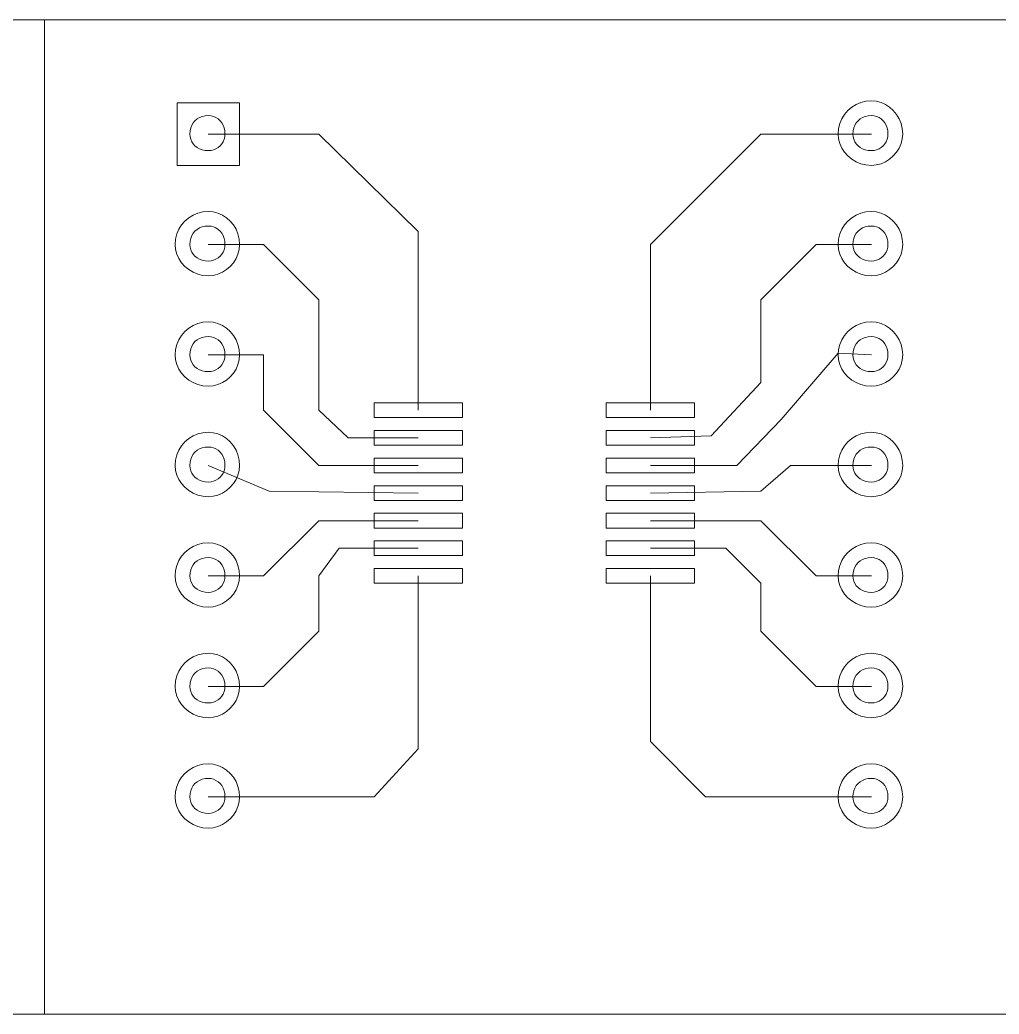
# Model space of a CAD drawing. Header units: inches. Extents: x 0.31 to 3.92, y 0.28 to 1.28.
# Drawn here: x 1.197 to 2.083, y 0.381 to 1.281 of the extents above; entities that cross this region are included whole.
import ezdxf

# ---------------------------------------------------------------- set-up
doc = ezdxf.new("R2010")
doc.units = ezdxf.units.IN
doc.header["$MEASUREMENT"] = 0
doc.layers.get('0').update_dxf_attribs({"lineweight": 0})

msp = doc.modelspace()

# ---------------------------------------------------------------- linework, layer by layer
at = {"color": 0}
for points in [[(0.31045, 1.28125), (3.82496, 1.28125)], [(0.31874, 1.28125), (1.21874, 1.28125)], [(1.21874, 1.28125), (2.11875, 1.28125)], [(1.21874, 1.28125), (1.21874, 0.38125)], [(1.21874, 0.38125), (1.21874, 1.28125)], [(1.33874, 1.14958), (1.3954, 1.14958), (1.3954, 1.20624), (1.33874, 1.20624), (1.33874, 1.14958), (1.33874, 1.14958), (1.33874, 1.14958)], [(1.99542, 1.17792), (1.99542, 1.17792), (1.99503, 1.18281), (1.99391, 1.18744), (1.99213, 1.19175), (1.98976, 1.19568), (1.98687, 1.19917), (1.98354, 1.20216), (1.97982, 1.20459), (1.97579, 1.2064), (1.97152, 1.20753), (1.96708, 1.20792), (1.96708, 1.20792), (1.96708, 1.20792), (1.96219, 1.20753), (1.95756, 1.2064), (1.95325, 1.20459), (1.94932, 1.20216), (1.94583, 1.19917), (1.94284, 1.19568), (1.94041, 1.19175), (1.9386, 1.18744), (1.93747, 1.18281), (1.93708, 1.17792), (1.93708, 1.17792), (1.93708, 1.17792), (1.93747, 1.17348), (1.9386, 1.16921), (1.94041, 1.16518), (1.94284, 1.16146), (1.94583, 1.15812), (1.94932, 1.15524), (1.95325, 1.15287), (1.95756, 1.15109), (1.96219, 1.14997), (1.96708, 1.14958), (1.96708, 1.14958), (1.96708, 1.14958), (1.97152, 1.14997), (1.97579, 1.15109), (1.97982, 1.15287), (1.98354, 1.15524), (1.98687, 1.15812), (1.98976, 1.16146), (1.99213, 1.16518), (1.99391, 1.16921), (1.99503, 1.17348), (1.99542, 1.17792), (1.99542, 1.17792), (1.99542, 1.17792), (1.99542, 1.17792)], [(1.38208, 1.17792), (1.38208, 1.17792), (1.38188, 1.18081), (1.38132, 1.18349), (1.38041, 1.18593), (1.3792, 1.1881), (1.3777, 1.19), (1.37596, 1.1916), (1.37399, 1.19287), (1.37184, 1.19381), (1.36952, 1.19439), (1.36708, 1.19458), (1.36708, 1.19458), (1.36708, 1.19458), (1.36418, 1.19439), (1.3615, 1.19381), (1.35907, 1.19287), (1.35689, 1.1916), (1.35499, 1.19), (1.3534, 1.1881), (1.35212, 1.18593), (1.35118, 1.18349), (1.35061, 1.18081), (1.35041, 1.17792), (1.35041, 1.17792), (1.35041, 1.17792), (1.35061, 1.17547), (1.35118, 1.17316), (1.35212, 1.171), (1.3534, 1.16904), (1.35499, 1.16729), (1.35689, 1.1658), (1.35907, 1.16458), (1.3615, 1.16368), (1.36418, 1.16311), (1.36708, 1.16292), (1.36708, 1.16292), (1.36708, 1.16292), (1.36952, 1.16311), (1.37184, 1.16368), (1.37399, 1.16458), (1.37596, 1.1658), (1.3777, 1.16729), (1.3792, 1.16904), (1.38041, 1.171), (1.38132, 1.17316), (1.38188, 1.17547), (1.38208, 1.17792), (1.38208, 1.17792), (1.38208, 1.17792), (1.38208, 1.17792)], [(1.98208, 1.17792), (1.98208, 1.17792), (1.98189, 1.18081), (1.98132, 1.18349), (1.98042, 1.18593), (1.9792, 1.1881), (1.97771, 1.19), (1.97596, 1.1916), (1.974, 1.19287), (1.97184, 1.19381), (1.96953, 1.19439), (1.96708, 1.19458), (1.96708, 1.19458), (1.96708, 1.19458), (1.96419, 1.19439), (1.96151, 1.19381), (1.95907, 1.19287), (1.9569, 1.1916), (1.955, 1.19), (1.9534, 1.1881), (1.95213, 1.18593), (1.95119, 1.18349), (1.95061, 1.18081), (1.95042, 1.17792), (1.95042, 1.17792), (1.95042, 1.17792), (1.95061, 1.17547), (1.95119, 1.17316), (1.95213, 1.171), (1.9534, 1.16904), (1.955, 1.16729), (1.9569, 1.1658), (1.95907, 1.16458), (1.96151, 1.16368), (1.96419, 1.16311), (1.96708, 1.16292), (1.96708, 1.16292), (1.96708, 1.16292), (1.96953, 1.16311), (1.97184, 1.16368), (1.974, 1.16458), (1.97596, 1.1658), (1.97771, 1.16729), (1.9792, 1.16904), (1.98042, 1.171), (1.98132, 1.17316), (1.98189, 1.17547), (1.98208, 1.17792), (1.98208, 1.17792), (1.98208, 1.17792), (1.98208, 1.17792)], [(1.46708, 1.17792), (1.36708, 1.17792)], [(1.55708, 1.08958), (1.46708, 1.17792)], [(1.76708, 1.07792), (1.86708, 1.17792)], [(1.86708, 1.17792), (1.96708, 1.17792)], [(1.39541, 1.07792), (1.39541, 1.07792), (1.39502, 1.08281), (1.3939, 1.08744), (1.39212, 1.09175), (1.38976, 1.09568), (1.38687, 1.09917), (1.38353, 1.10216), (1.37981, 1.10459), (1.37578, 1.1064), (1.37151, 1.10753), (1.36708, 1.10792), (1.36708, 1.10792), (1.36708, 1.10792), (1.36219, 1.10753), (1.35756, 1.1064), (1.35325, 1.10459), (1.34932, 1.10216), (1.34583, 1.09917), (1.34284, 1.09568), (1.34041, 1.09175), (1.3386, 1.08744), (1.33747, 1.08281), (1.33708, 1.07792), (1.33708, 1.07792), (1.33708, 1.07792), (1.33747, 1.07348), (1.3386, 1.06921), (1.34041, 1.06518), (1.34284, 1.06146), (1.34583, 1.05812), (1.34932, 1.05524), (1.35325, 1.05287), (1.35756, 1.05109), (1.36219, 1.04997), (1.36708, 1.04958), (1.36708, 1.04958), (1.36708, 1.04958), (1.37151, 1.04997), (1.37578, 1.05109), (1.37981, 1.05287), (1.38353, 1.05524), (1.38687, 1.05812), (1.38976, 1.06146), (1.39212, 1.06518), (1.3939, 1.06921), (1.39502, 1.07348), (1.39541, 1.07792), (1.39541, 1.07792), (1.39541, 1.07792), (1.39541, 1.07792)], [(1.99542, 1.07792), (1.99542, 1.07792), (1.99503, 1.08281), (1.99391, 1.08744), (1.99213, 1.09175), (1.98976, 1.09568), (1.98687, 1.09917), (1.98354, 1.10216), (1.97982, 1.10459), (1.97579, 1.1064), (1.97152, 1.10753), (1.96708, 1.10792), (1.96708, 1.10792), (1.96708, 1.10792), (1.96219, 1.10753), (1.95756, 1.1064), (1.95325, 1.10459), (1.94932, 1.10216), (1.94583, 1.09917), (1.94284, 1.09568), (1.94041, 1.09175), (1.9386, 1.08744), (1.93747, 1.08281), (1.93708, 1.07792), (1.93708, 1.07792), (1.93708, 1.07792), (1.93747, 1.07348), (1.9386, 1.06921), (1.94041, 1.06518), (1.94284, 1.06146), (1.94583, 1.05812), (1.94932, 1.05524), (1.95325, 1.05287), (1.95756, 1.05109), (1.96219, 1.04997), (1.96708, 1.04958), (1.96708, 1.04958), (1.96708, 1.04958), (1.97152, 1.04997), (1.97579, 1.05109), (1.97982, 1.05287), (1.98354, 1.05524), (1.98687, 1.05812), (1.98976, 1.06146), (1.99213, 1.06518), (1.99391, 1.06921), (1.99503, 1.07348), (1.99542, 1.07792), (1.99542, 1.07792), (1.99542, 1.07792), (1.99542, 1.07792)], [(1.38208, 1.07792), (1.38208, 1.07792), (1.38188, 1.08081), (1.38132, 1.08349), (1.38041, 1.08593), (1.3792, 1.0881), (1.3777, 1.09), (1.37596, 1.0916), (1.37399, 1.09287), (1.37184, 1.09381), (1.36952, 1.09439), (1.36708, 1.09458), (1.36708, 1.09458), (1.36708, 1.09458), (1.36418, 1.09439), (1.3615, 1.09381), (1.35907, 1.09287), (1.35689, 1.0916), (1.35499, 1.09), (1.3534, 1.0881), (1.35212, 1.08593), (1.35118, 1.08349), (1.35061, 1.08081), (1.35041, 1.07792), (1.35041, 1.07792), (1.35041, 1.07792), (1.35061, 1.07547), (1.35118, 1.07316), (1.35212, 1.071), (1.3534, 1.06904), (1.35499, 1.06729), (1.35689, 1.0658), (1.35907, 1.06458), (1.3615, 1.06368), (1.36418, 1.06311), (1.36708, 1.06292), (1.36708, 1.06292), (1.36708, 1.06292), (1.36952, 1.06311), (1.37184, 1.06368), (1.37399, 1.06458), (1.37596, 1.0658), (1.3777, 1.06729), (1.3792, 1.06904), (1.38041, 1.071), (1.38132, 1.07316), (1.38188, 1.07547), (1.38208, 1.07792), (1.38208, 1.07792), (1.38208, 1.07792), (1.38208, 1.07792)], [(1.55708, 0.92792), (1.55708, 1.08958)], [(1.98208, 1.07792), (1.98208, 1.07792), (1.98189, 1.08081), (1.98132, 1.08349), (1.98042, 1.08593), (1.9792, 1.0881), (1.97771, 1.09), (1.97596, 1.0916), (1.974, 1.09287), (1.97184, 1.09381), (1.96953, 1.09439), (1.96708, 1.09458), (1.96708, 1.09458), (1.96708, 1.09458), (1.96419, 1.09439), (1.96151, 1.09381), (1.95907, 1.09287), (1.9569, 1.0916), (1.955, 1.09), (1.9534, 1.0881), (1.95213, 1.08593), (1.95119, 1.08349), (1.95061, 1.08081), (1.95042, 1.07792), (1.95042, 1.07792), (1.95042, 1.07792), (1.95061, 1.07547), (1.95119, 1.07316), (1.95213, 1.071), (1.9534, 1.06904), (1.955, 1.06729), (1.9569, 1.0658), (1.95907, 1.06458), (1.96151, 1.06368), (1.96419, 1.06311), (1.96708, 1.06292), (1.96708, 1.06292), (1.96708, 1.06292), (1.96953, 1.06311), (1.97184, 1.06368), (1.974, 1.06458), (1.97596, 1.0658), (1.97771, 1.06729), (1.9792, 1.06904), (1.98042, 1.071), (1.98132, 1.07316), (1.98189, 1.07547), (1.98208, 1.07792), (1.98208, 1.07792), (1.98208, 1.07792), (1.98208, 1.07792)], [(1.36708, 1.07792), (1.41708, 1.07792)], [(1.41708, 1.07792), (1.46708, 1.02792)], [(1.76708, 0.92792), (1.76708, 1.07792)], [(1.91708, 1.07792), (1.86708, 1.02792)], [(1.96708, 1.07792), (1.91708, 1.07792)], [(1.46708, 1.02792), (1.46708, 0.92792)], [(1.86708, 0.95292), (1.86708, 1.02792)], [(1.39541, 0.97792), (1.39541, 0.97792), (1.39502, 0.98281), (1.3939, 0.98744), (1.39212, 0.99175), (1.38976, 0.99568), (1.38687, 0.99917), (1.38353, 1.00216), (1.37981, 1.00459), (1.37578, 1.0064), (1.37151, 1.00753), (1.36708, 1.00792), (1.36708, 1.00792), (1.36708, 1.00792), (1.36219, 1.00753), (1.35756, 1.0064), (1.35325, 1.00459), (1.34932, 1.00216), (1.34583, 0.99917), (1.34284, 0.99568), (1.34041, 0.99175), (1.3386, 0.98744), (1.33747, 0.98281), (1.33708, 0.97792), (1.33708, 0.97792), (1.33708, 0.97792), (1.33747, 0.97348), (1.3386, 0.96921), (1.34041, 0.96518), (1.34284, 0.96146), (1.34583, 0.95812), (1.34932, 0.95524), (1.35325, 0.95287), (1.35756, 0.95109), (1.36219, 0.94997), (1.36708, 0.94958), (1.36708, 0.94958), (1.36708, 0.94958), (1.37151, 0.94997), (1.37578, 0.95109), (1.37981, 0.95287), (1.38353, 0.95524), (1.38687, 0.95812), (1.38976, 0.96146), (1.39212, 0.96518), (1.3939, 0.96921), (1.39502, 0.97348), (1.39541, 0.97792), (1.39541, 0.97792), (1.39541, 0.97792), (1.39541, 0.97792)], [(1.99542, 0.97792), (1.99542, 0.97792), (1.99503, 0.98281), (1.99391, 0.98744), (1.99213, 0.99175), (1.98976, 0.99568), (1.98687, 0.99917), (1.98354, 1.00216), (1.97982, 1.00459), (1.97579, 1.0064), (1.97152, 1.00753), (1.96708, 1.00792), (1.96708, 1.00792), (1.96708, 1.00792), (1.96219, 1.00753), (1.95756, 1.0064), (1.95325, 1.00459), (1.94932, 1.00216), (1.94583, 0.99917), (1.94284, 0.99568), (1.94041, 0.99175), (1.9386, 0.98744), (1.93747, 0.98281), (1.93708, 0.97792), (1.93708, 0.97792), (1.93708, 0.97792), (1.93747, 0.97348), (1.9386, 0.96921), (1.94041, 0.96518), (1.94284, 0.96146), (1.94583, 0.95812), (1.94932, 0.95524), (1.95325, 0.95287), (1.95756, 0.95109), (1.96219, 0.94997), (1.96708, 0.94958), (1.96708, 0.94958), (1.96708, 0.94958), (1.97152, 0.94997), (1.97579, 0.95109), (1.97982, 0.95287), (1.98354, 0.95524), (1.98687, 0.95812), (1.98976, 0.96146), (1.99213, 0.96518), (1.99391, 0.96921), (1.99503, 0.97348), (1.99542, 0.97792), (1.99542, 0.97792), (1.99542, 0.97792), (1.99542, 0.97792)], [(1.38208, 0.97792), (1.38208, 0.97792), (1.38188, 0.98081), (1.38132, 0.98349), (1.38041, 0.98593), (1.3792, 0.9881), (1.3777, 0.99), (1.37596, 0.9916), (1.37399, 0.99287), (1.37184, 0.99381), (1.36952, 0.99439), (1.36708, 0.99458), (1.36708, 0.99458), (1.36708, 0.99458), (1.36418, 0.99439), (1.3615, 0.99381), (1.35907, 0.99287), (1.35689, 0.9916), (1.35499, 0.99), (1.3534, 0.9881), (1.35212, 0.98593), (1.35118, 0.98349), (1.35061, 0.98081), (1.35041, 0.97792), (1.35041, 0.97792), (1.35041, 0.97792), (1.35061, 0.97547), (1.35118, 0.97316), (1.35212, 0.971), (1.3534, 0.96904), (1.35499, 0.96729), (1.35689, 0.9658), (1.35907, 0.96458), (1.3615, 0.96368), (1.36418, 0.96311), (1.36708, 0.96292), (1.36708, 0.96292), (1.36708, 0.96292), (1.36952, 0.96311), (1.37184, 0.96368), (1.37399, 0.96458), (1.37596, 0.9658), (1.3777, 0.96729), (1.3792, 0.96904), (1.38041, 0.971), (1.38132, 0.97316), (1.38188, 0.97547), (1.38208, 0.97792), (1.38208, 0.97792), (1.38208, 0.97792), (1.38208, 0.97792)], [(1.98208, 0.97792), (1.98208, 0.97792), (1.98189, 0.98081), (1.98132, 0.98349), (1.98042, 0.98593), (1.9792, 0.9881), (1.97771, 0.99), (1.97596, 0.9916), (1.974, 0.99287), (1.97184, 0.99381), (1.96953, 0.99439), (1.96708, 0.99458), (1.96708, 0.99458), (1.96708, 0.99458), (1.96419, 0.99439), (1.96151, 0.99381), (1.95907, 0.99287), (1.9569, 0.9916), (1.955, 0.99), (1.9534, 0.9881), (1.95213, 0.98593), (1.95119, 0.98349), (1.95061, 0.98081), (1.95042, 0.97792), (1.95042, 0.97792), (1.95042, 0.97792), (1.95061, 0.97547), (1.95119, 0.97316), (1.95213, 0.971), (1.9534, 0.96904), (1.955, 0.96729), (1.9569, 0.9658), (1.95907, 0.96458), (1.96151, 0.96368), (1.96419, 0.96311), (1.96708, 0.96292), (1.96708, 0.96292), (1.96708, 0.96292), (1.96953, 0.96311), (1.97184, 0.96368), (1.974, 0.96458), (1.97596, 0.9658), (1.97771, 0.96729), (1.9792, 0.96904), (1.98042, 0.971), (1.98132, 0.97316), (1.98189, 0.97547), (1.98208, 0.97792), (1.98208, 0.97792), (1.98208, 0.97792), (1.98208, 0.97792)], [(1.36708, 0.97792), (1.41708, 0.97792)], [(1.41708, 0.97792), (1.41708, 0.92792)], [(1.88542, 0.91958), (1.93708, 0.97958)], [(1.93708, 0.97958), (1.96708, 0.97792)], [(1.82208, 0.90458), (1.86708, 0.95292)], [(1.41708, 0.92792), (1.46708, 0.87792)], [(1.49374, 0.90292), (1.46708, 0.92792)], [(1.51708, 0.92125), (1.59707, 0.92125), (1.59707, 0.93458), (1.51708, 0.93458), (1.51708, 0.92125), (1.51708, 0.92125), (1.51708, 0.92125)], [(1.72708, 0.92125), (1.80708, 0.92125), (1.80708, 0.93458), (1.72708, 0.93458), (1.72708, 0.92125), (1.72708, 0.92125), (1.72708, 0.92125)], [(1.84542, 0.87792), (1.88542, 0.91958)], [(1.51708, 0.89625), (1.59707, 0.89625), (1.59707, 0.90958), (1.51708, 0.90958), (1.51708, 0.89625), (1.51708, 0.89625), (1.51708, 0.89625)], [(1.72708, 0.89625), (1.80708, 0.89625), (1.80708, 0.90958), (1.72708, 0.90958), (1.72708, 0.89625), (1.72708, 0.89625), (1.72708, 0.89625)], [(1.39541, 0.87792), (1.39541, 0.87792), (1.39502, 0.88281), (1.3939, 0.88744), (1.39212, 0.89175), (1.38976, 0.89568), (1.38687, 0.89917), (1.38353, 0.90216), (1.37981, 0.90459), (1.37578, 0.9064), (1.37151, 0.90753), (1.36708, 0.90792), (1.36708, 0.90792), (1.36708, 0.90792), (1.36219, 0.90753), (1.35756, 0.9064), (1.35325, 0.90459), (1.34932, 0.90216), (1.34583, 0.89917), (1.34284, 0.89568), (1.34041, 0.89175), (1.3386, 0.88744), (1.33747, 0.88281), (1.33708, 0.87792), (1.33708, 0.87792), (1.33708, 0.87792), (1.33747, 0.87348), (1.3386, 0.86921), (1.34041, 0.86518), (1.34284, 0.86146), (1.34583, 0.85812), (1.34932, 0.85524), (1.35325, 0.85287), (1.35756, 0.85109), (1.36219, 0.84997), (1.36708, 0.84958), (1.36708, 0.84958), (1.36708, 0.84958), (1.37151, 0.84997), (1.37578, 0.85109), (1.37981, 0.85287), (1.38353, 0.85524), (1.38687, 0.85812), (1.38976, 0.86146), (1.39212, 0.86518), (1.3939, 0.86921), (1.39502, 0.87348), (1.39541, 0.87792), (1.39541, 0.87792), (1.39541, 0.87792), (1.39541, 0.87792)], [(1.55708, 0.90292), (1.49374, 0.90292)], [(1.76708, 0.90292), (1.82208, 0.90458)], [(1.99542, 0.87792), (1.99542, 0.87792), (1.99503, 0.88281), (1.99391, 0.88744), (1.99213, 0.89175), (1.98976, 0.89568), (1.98687, 0.89917), (1.98354, 0.90216), (1.97982, 0.90459), (1.97579, 0.9064), (1.97152, 0.90753), (1.96708, 0.90792), (1.96708, 0.90792), (1.96708, 0.90792), (1.96219, 0.90753), (1.95756, 0.9064), (1.95325, 0.90459), (1.94932, 0.90216), (1.94583, 0.89917), (1.94284, 0.89568), (1.94041, 0.89175), (1.9386, 0.88744), (1.93747, 0.88281), (1.93708, 0.87792), (1.93708, 0.87792), (1.93708, 0.87792), (1.93747, 0.87348), (1.9386, 0.86921), (1.94041, 0.86518), (1.94284, 0.86146), (1.94583, 0.85812), (1.94932, 0.85524), (1.95325, 0.85287), (1.95756, 0.85109), (1.96219, 0.84997), (1.96708, 0.84958), (1.96708, 0.84958), (1.96708, 0.84958), (1.97152, 0.84997), (1.97579, 0.85109), (1.97982, 0.85287), (1.98354, 0.85524), (1.98687, 0.85812), (1.98976, 0.86146), (1.99213, 0.86518), (1.99391, 0.86921), (1.99503, 0.87348), (1.99542, 0.87792), (1.99542, 0.87792), (1.99542, 0.87792), (1.99542, 0.87792)], [(1.38208, 0.87792), (1.38208, 0.87792), (1.38188, 0.88081), (1.38132, 0.88349), (1.38041, 0.88593), (1.3792, 0.8881), (1.3777, 0.89), (1.37596, 0.8916), (1.37399, 0.89287), (1.37184, 0.89381), (1.36952, 0.89439), (1.36708, 0.89458), (1.36708, 0.89458), (1.36708, 0.89458), (1.36418, 0.89439), (1.3615, 0.89381), (1.35907, 0.89287), (1.35689, 0.8916), (1.35499, 0.89), (1.3534, 0.8881), (1.35212, 0.88593), (1.35118, 0.88349), (1.35061, 0.88081), (1.35041, 0.87792), (1.35041, 0.87792), (1.35041, 0.87792), (1.35061, 0.87547), (1.35118, 0.87316), (1.35212, 0.871), (1.3534, 0.86904), (1.35499, 0.86729), (1.35689, 0.8658), (1.35907, 0.86458), (1.3615, 0.86368), (1.36418, 0.86311), (1.36708, 0.86292), (1.36708, 0.86292), (1.36708, 0.86292), (1.36952, 0.86311), (1.37184, 0.86368), (1.37399, 0.86458), (1.37596, 0.8658), (1.3777, 0.86729), (1.3792, 0.86904), (1.38041, 0.871), (1.38132, 0.87316), (1.38188, 0.87547), (1.38208, 0.87792), (1.38208, 0.87792), (1.38208, 0.87792), (1.38208, 0.87792)], [(1.98208, 0.87792), (1.98208, 0.87792), (1.98189, 0.88081), (1.98132, 0.88349), (1.98042, 0.88593), (1.9792, 0.8881), (1.97771, 0.89), (1.97596, 0.8916), (1.974, 0.89287), (1.97184, 0.89381), (1.96953, 0.89439), (1.96708, 0.89458), (1.96708, 0.89458), (1.96708, 0.89458), (1.96419, 0.89439), (1.96151, 0.89381), (1.95907, 0.89287), (1.9569, 0.8916), (1.955, 0.89), (1.9534, 0.8881), (1.95213, 0.88593), (1.95119, 0.88349), (1.95061, 0.88081), (1.95042, 0.87792), (1.95042, 0.87792), (1.95042, 0.87792), (1.95061, 0.87547), (1.95119, 0.87316), (1.95213, 0.871), (1.9534, 0.86904), (1.955, 0.86729), (1.9569, 0.8658), (1.95907, 0.86458), (1.96151, 0.86368), (1.96419, 0.86311), (1.96708, 0.86292), (1.96708, 0.86292), (1.96708, 0.86292), (1.96953, 0.86311), (1.97184, 0.86368), (1.974, 0.86458), (1.97596, 0.8658), (1.97771, 0.86729), (1.9792, 0.86904), (1.98042, 0.871), (1.98132, 0.87316), (1.98189, 0.87547), (1.98208, 0.87792), (1.98208, 0.87792), (1.98208, 0.87792), (1.98208, 0.87792)], [(1.51708, 0.87125), (1.59707, 0.87125), (1.59707, 0.88458), (1.51708, 0.88458), (1.51708, 0.87125), (1.51708, 0.87125), (1.51708, 0.87125)], [(1.72708, 0.87125), (1.80708, 0.87125), (1.80708, 0.88458), (1.72708, 0.88458), (1.72708, 0.87125), (1.72708, 0.87125), (1.72708, 0.87125)], [(1.42208, 0.85458), (1.36708, 0.87792)], [(1.46708, 0.87792), (1.55708, 0.87792)], [(1.76708, 0.87792), (1.84542, 0.87792)], [(1.86708, 0.85458), (1.89375, 0.87792)], [(1.89375, 0.87792), (1.96708, 0.87792)], [(1.51708, 0.84625), (1.59707, 0.84625), (1.59707, 0.85958), (1.51708, 0.85958), (1.51708, 0.84625), (1.51708, 0.84625), (1.51708, 0.84625)], [(1.72708, 0.84625), (1.80708, 0.84625), (1.80708, 0.85958), (1.72708, 0.85958), (1.72708, 0.84625), (1.72708, 0.84625), (1.72708, 0.84625)], [(1.55708, 0.85292), (1.42208, 0.85458)], [(1.76708, 0.85292), (1.86708, 0.85458)], [(1.51708, 0.82125), (1.59707, 0.82125), (1.59707, 0.83458), (1.51708, 0.83458), (1.51708, 0.82125), (1.51708, 0.82125), (1.51708, 0.82125)], [(1.72708, 0.82125), (1.80708, 0.82125), (1.80708, 0.83458), (1.72708, 0.83458), (1.72708, 0.82125), (1.72708, 0.82125), (1.72708, 0.82125)], [(1.46708, 0.82792), (1.41708, 0.77792)], [(1.55708, 0.82792), (1.46708, 0.82792)], [(1.86708, 0.82792), (1.76708, 0.82792)], [(1.91708, 0.77792), (1.86708, 0.82792)], [(1.39541, 0.77792), (1.39541, 0.77792), (1.39502, 0.78281), (1.3939, 0.78744), (1.39212, 0.79175), (1.38976, 0.79568), (1.38687, 0.79917), (1.38353, 0.80216), (1.37981, 0.80459), (1.37578, 0.8064), (1.37151, 0.80753), (1.36708, 0.80792), (1.36708, 0.80792), (1.36708, 0.80792), (1.36219, 0.80753), (1.35756, 0.8064), (1.35325, 0.80459), (1.34932, 0.80216), (1.34583, 0.79917), (1.34284, 0.79568), (1.34041, 0.79175), (1.3386, 0.78744), (1.33747, 0.78281), (1.33708, 0.77792), (1.33708, 0.77792), (1.33708, 0.77792), (1.33747, 0.77348), (1.3386, 0.76921), (1.34041, 0.76518), (1.34284, 0.76146), (1.34583, 0.75812), (1.34932, 0.75524), (1.35325, 0.75287), (1.35756, 0.75109), (1.36219, 0.74997), (1.36708, 0.74958), (1.36708, 0.74958), (1.36708, 0.74958), (1.37151, 0.74997), (1.37578, 0.75109), (1.37981, 0.75287), (1.38353, 0.75524), (1.38687, 0.75812), (1.38976, 0.76146), (1.39212, 0.76518), (1.3939, 0.76921), (1.39502, 0.77348), (1.39541, 0.77792), (1.39541, 0.77792), (1.39541, 0.77792), (1.39541, 0.77792)], [(1.48541, 0.80292), (1.46708, 0.77792)], [(1.55708, 0.80292), (1.48541, 0.80292)], [(1.51708, 0.79625), (1.59707, 0.79625), (1.59707, 0.80958), (1.51708, 0.80958), (1.51708, 0.79625), (1.51708, 0.79625), (1.51708, 0.79625)], [(1.72708, 0.79625), (1.80708, 0.79625), (1.80708, 0.80958), (1.72708, 0.80958), (1.72708, 0.79625), (1.72708, 0.79625), (1.72708, 0.79625)], [(1.76708, 0.80292), (1.80208, 0.80292)], [(1.80208, 0.80292), (1.83542, 0.80292)], [(1.83542, 0.80292), (1.86708, 0.77125)], [(1.99542, 0.77792), (1.99542, 0.77792), (1.99503, 0.78281), (1.99391, 0.78744), (1.99213, 0.79175), (1.98976, 0.79568), (1.98687, 0.79917), (1.98354, 0.80216), (1.97982, 0.80459), (1.97579, 0.8064), (1.97152, 0.80753), (1.96708, 0.80792), (1.96708, 0.80792), (1.96708, 0.80792), (1.96219, 0.80753), (1.95756, 0.8064), (1.95325, 0.80459), (1.94932, 0.80216), (1.94583, 0.79917), (1.94284, 0.79568), (1.94041, 0.79175), (1.9386, 0.78744), (1.93747, 0.78281), (1.93708, 0.77792), (1.93708, 0.77792), (1.93708, 0.77792), (1.93747, 0.77348), (1.9386, 0.76921), (1.94041, 0.76518), (1.94284, 0.76146), (1.94583, 0.75812), (1.94932, 0.75524), (1.95325, 0.75287), (1.95756, 0.75109), (1.96219, 0.74997), (1.96708, 0.74958), (1.96708, 0.74958), (1.96708, 0.74958), (1.97152, 0.74997), (1.97579, 0.75109), (1.97982, 0.75287), (1.98354, 0.75524), (1.98687, 0.75812), (1.98976, 0.76146), (1.99213, 0.76518), (1.99391, 0.76921), (1.99503, 0.77348), (1.99542, 0.77792), (1.99542, 0.77792), (1.99542, 0.77792), (1.99542, 0.77792)], [(1.38208, 0.77792), (1.38208, 0.77792), (1.38188, 0.78081), (1.38132, 0.78349), (1.38041, 0.78593), (1.3792, 0.7881), (1.3777, 0.79), (1.37596, 0.7916), (1.37399, 0.79287), (1.37184, 0.79381), (1.36952, 0.79439), (1.36708, 0.79458), (1.36708, 0.79458), (1.36708, 0.79458), (1.36418, 0.79439), (1.3615, 0.79381), (1.35907, 0.79287), (1.35689, 0.7916), (1.35499, 0.79), (1.3534, 0.7881), (1.35212, 0.78593), (1.35118, 0.78349), (1.35061, 0.78081), (1.35041, 0.77792), (1.35041, 0.77792), (1.35041, 0.77792), (1.35061, 0.77547), (1.35118, 0.77316), (1.35212, 0.771), (1.3534, 0.76904), (1.35499, 0.76729), (1.35689, 0.7658), (1.35907, 0.76458), (1.3615, 0.76368), (1.36418, 0.76311), (1.36708, 0.76292), (1.36708, 0.76292), (1.36708, 0.76292), (1.36952, 0.76311), (1.37184, 0.76368), (1.37399, 0.76458), (1.37596, 0.7658), (1.3777, 0.76729), (1.3792, 0.76904), (1.38041, 0.771), (1.38132, 0.77316), (1.38188, 0.77547), (1.38208, 0.77792), (1.38208, 0.77792), (1.38208, 0.77792), (1.38208, 0.77792)], [(1.98208, 0.77792), (1.98208, 0.77792), (1.98189, 0.78081), (1.98132, 0.78349), (1.98042, 0.78593), (1.9792, 0.7881), (1.97771, 0.79), (1.97596, 0.7916), (1.974, 0.79287), (1.97184, 0.79381), (1.96953, 0.79439), (1.96708, 0.79458), (1.96708, 0.79458), (1.96708, 0.79458), (1.96419, 0.79439), (1.96151, 0.79381), (1.95907, 0.79287), (1.9569, 0.7916), (1.955, 0.79), (1.9534, 0.7881), (1.95213, 0.78593), (1.95119, 0.78349), (1.95061, 0.78081), (1.95042, 0.77792), (1.95042, 0.77792), (1.95042, 0.77792), (1.95061, 0.77547), (1.95119, 0.77316), (1.95213, 0.771), (1.9534, 0.76904), (1.955, 0.76729), (1.9569, 0.7658), (1.95907, 0.76458), (1.96151, 0.76368), (1.96419, 0.76311), (1.96708, 0.76292), (1.96708, 0.76292), (1.96708, 0.76292), (1.96953, 0.76311), (1.97184, 0.76368), (1.974, 0.76458), (1.97596, 0.7658), (1.97771, 0.76729), (1.9792, 0.76904), (1.98042, 0.771), (1.98132, 0.77316), (1.98189, 0.77547), (1.98208, 0.77792), (1.98208, 0.77792), (1.98208, 0.77792), (1.98208, 0.77792)], [(1.51708, 0.77125), (1.59707, 0.77125), (1.59707, 0.78458), (1.51708, 0.78458), (1.51708, 0.77125), (1.51708, 0.77125), (1.51708, 0.77125)], [(1.72708, 0.77125), (1.80708, 0.77125), (1.80708, 0.78458), (1.72708, 0.78458), (1.72708, 0.77125), (1.72708, 0.77125), (1.72708, 0.77125)], [(1.41708, 0.77792), (1.36708, 0.77792)], [(1.46708, 0.72792), (1.46708, 0.77792)], [(1.55708, 0.77792), (1.55708, 0.62125)], [(1.76708, 0.77792), (1.76708, 0.62792)], [(1.96708, 0.77792), (1.91708, 0.77792)], [(1.86708, 0.72792), (1.86708, 0.77125)], [(1.41708, 0.67792), (1.46708, 0.72792)], [(1.91708, 0.67792), (1.86708, 0.72792)], [(1.39541, 0.67792), (1.39541, 0.67792), (1.39502, 0.68281), (1.3939, 0.68744), (1.39212, 0.69175), (1.38976, 0.69568), (1.38687, 0.69917), (1.38353, 0.70216), (1.37981, 0.70459), (1.37578, 0.7064), (1.37151, 0.70753), (1.36708, 0.70792), (1.36708, 0.70792), (1.36708, 0.70792), (1.36219, 0.70753), (1.35756, 0.7064), (1.35325, 0.70459), (1.34932, 0.70216), (1.34583, 0.69917), (1.34284, 0.69568), (1.34041, 0.69175), (1.3386, 0.68744), (1.33747, 0.68281), (1.33708, 0.67792), (1.33708, 0.67792), (1.33708, 0.67792), (1.33747, 0.67348), (1.3386, 0.66921), (1.34041, 0.66518), (1.34284, 0.66146), (1.34583, 0.65812), (1.34932, 0.65524), (1.35325, 0.65287), (1.35756, 0.65109), (1.36219, 0.64997), (1.36708, 0.64958), (1.36708, 0.64958), (1.36708, 0.64958), (1.37151, 0.64997), (1.37578, 0.65109), (1.37981, 0.65287), (1.38353, 0.65524), (1.38687, 0.65812), (1.38976, 0.66146), (1.39212, 0.66518), (1.3939, 0.66921), (1.39502, 0.67348), (1.39541, 0.67792), (1.39541, 0.67792), (1.39541, 0.67792), (1.39541, 0.67792)], [(1.99542, 0.67792), (1.99542, 0.67792), (1.99503, 0.68281), (1.99391, 0.68744), (1.99213, 0.69175), (1.98976, 0.69568), (1.98687, 0.69917), (1.98354, 0.70216), (1.97982, 0.70459), (1.97579, 0.7064), (1.97152, 0.70753), (1.96708, 0.70792), (1.96708, 0.70792), (1.96708, 0.70792), (1.96219, 0.70753), (1.95756, 0.7064), (1.95325, 0.70459), (1.94932, 0.70216), (1.94583, 0.69917), (1.94284, 0.69568), (1.94041, 0.69175), (1.9386, 0.68744), (1.93747, 0.68281), (1.93708, 0.67792), (1.93708, 0.67792), (1.93708, 0.67792), (1.93747, 0.67348), (1.9386, 0.66921), (1.94041, 0.66518), (1.94284, 0.66146), (1.94583, 0.65812), (1.94932, 0.65524), (1.95325, 0.65287), (1.95756, 0.65109), (1.96219, 0.64997), (1.96708, 0.64958), (1.96708, 0.64958), (1.96708, 0.64958), (1.97152, 0.64997), (1.97579, 0.65109), (1.97982, 0.65287), (1.98354, 0.65524), (1.98687, 0.65812), (1.98976, 0.66146), (1.99213, 0.66518), (1.99391, 0.66921), (1.99503, 0.67348), (1.99542, 0.67792), (1.99542, 0.67792), (1.99542, 0.67792), (1.99542, 0.67792)], [(1.38208, 0.67792), (1.38208, 0.67792), (1.38188, 0.68081), (1.38132, 0.68349), (1.38041, 0.68593), (1.3792, 0.6881), (1.3777, 0.69), (1.37596, 0.6916), (1.37399, 0.69287), (1.37184, 0.69381), (1.36952, 0.69439), (1.36708, 0.69458), (1.36708, 0.69458), (1.36708, 0.69458), (1.36418, 0.69439), (1.3615, 0.69381), (1.35907, 0.69287), (1.35689, 0.6916), (1.35499, 0.69), (1.3534, 0.6881), (1.35212, 0.68593), (1.35118, 0.68349), (1.35061, 0.68081), (1.35041, 0.67792), (1.35041, 0.67792), (1.35041, 0.67792), (1.35061, 0.67547), (1.35118, 0.67316), (1.35212, 0.671), (1.3534, 0.66904), (1.35499, 0.66729), (1.35689, 0.6658), (1.35907, 0.66458), (1.3615, 0.66368), (1.36418, 0.66311), (1.36708, 0.66292), (1.36708, 0.66292), (1.36708, 0.66292), (1.36952, 0.66311), (1.37184, 0.66368), (1.37399, 0.66458), (1.37596, 0.6658), (1.3777, 0.66729), (1.3792, 0.66904), (1.38041, 0.671), (1.38132, 0.67316), (1.38188, 0.67547), (1.38208, 0.67792), (1.38208, 0.67792), (1.38208, 0.67792), (1.38208, 0.67792)], [(1.98208, 0.67792), (1.98208, 0.67792), (1.98189, 0.68081), (1.98132, 0.68349), (1.98042, 0.68593), (1.9792, 0.6881), (1.97771, 0.69), (1.97596, 0.6916), (1.974, 0.69287), (1.97184, 0.69381), (1.96953, 0.69439), (1.96708, 0.69458), (1.96708, 0.69458), (1.96708, 0.69458), (1.96419, 0.69439), (1.96151, 0.69381), (1.95907, 0.69287), (1.9569, 0.6916), (1.955, 0.69), (1.9534, 0.6881), (1.95213, 0.68593), (1.95119, 0.68349), (1.95061, 0.68081), (1.95042, 0.67792), (1.95042, 0.67792), (1.95042, 0.67792), (1.95061, 0.67547), (1.95119, 0.67316), (1.95213, 0.671), (1.9534, 0.66904), (1.955, 0.66729), (1.9569, 0.6658), (1.95907, 0.66458), (1.96151, 0.66368), (1.96419, 0.66311), (1.96708, 0.66292), (1.96708, 0.66292), (1.96708, 0.66292), (1.96953, 0.66311), (1.97184, 0.66368), (1.974, 0.66458), (1.97596, 0.6658), (1.97771, 0.66729), (1.9792, 0.66904), (1.98042, 0.671), (1.98132, 0.67316), (1.98189, 0.67547), (1.98208, 0.67792), (1.98208, 0.67792), (1.98208, 0.67792), (1.98208, 0.67792)], [(1.36708, 0.67792), (1.41708, 0.67792)], [(1.96708, 0.67792), (1.91708, 0.67792)], [(1.55708, 0.62125), (1.51708, 0.57792)], [(1.76708, 0.62792), (1.81708, 0.57792)], [(1.39541, 0.57792), (1.39541, 0.57792), (1.39502, 0.58281), (1.3939, 0.58744), (1.39212, 0.59175), (1.38976, 0.59568), (1.38687, 0.59917), (1.38353, 0.60216), (1.37981, 0.60459), (1.37578, 0.6064), (1.37151, 0.60753), (1.36708, 0.60792), (1.36708, 0.60792), (1.36708, 0.60792), (1.36219, 0.60753), (1.35756, 0.6064), (1.35325, 0.60459), (1.34932, 0.60216), (1.34583, 0.59917), (1.34284, 0.59568), (1.34041, 0.59175), (1.3386, 0.58744), (1.33747, 0.58281), (1.33708, 0.57792), (1.33708, 0.57792), (1.33708, 0.57792), (1.33747, 0.57348), (1.3386, 0.56921), (1.34041, 0.56518), (1.34284, 0.56146), (1.34583, 0.55812), (1.34932, 0.55524), (1.35325, 0.55287), (1.35756, 0.55109), (1.36219, 0.54997), (1.36708, 0.54958), (1.36708, 0.54958), (1.36708, 0.54958), (1.37151, 0.54997), (1.37578, 0.55109), (1.37981, 0.55287), (1.38353, 0.55524), (1.38687, 0.55812), (1.38976, 0.56146), (1.39212, 0.56518), (1.3939, 0.56921), (1.39502, 0.57348), (1.39541, 0.57792), (1.39541, 0.57792), (1.39541, 0.57792), (1.39541, 0.57792)], [(1.99542, 0.57792), (1.99542, 0.57792), (1.99503, 0.58281), (1.99391, 0.58744), (1.99213, 0.59175), (1.98976, 0.59568), (1.98687, 0.59917), (1.98354, 0.60216), (1.97982, 0.60459), (1.97579, 0.6064), (1.97152, 0.60753), (1.96708, 0.60792), (1.96708, 0.60792), (1.96708, 0.60792), (1.96219, 0.60753), (1.95756, 0.6064), (1.95325, 0.60459), (1.94932, 0.60216), (1.94583, 0.59917), (1.94284, 0.59568), (1.94041, 0.59175), (1.9386, 0.58744), (1.93747, 0.58281), (1.93708, 0.57792), (1.93708, 0.57792), (1.93708, 0.57792), (1.93747, 0.57348), (1.9386, 0.56921), (1.94041, 0.56518), (1.94284, 0.56146), (1.94583, 0.55812), (1.94932, 0.55524), (1.95325, 0.55287), (1.95756, 0.55109), (1.96219, 0.54997), (1.96708, 0.54958), (1.96708, 0.54958), (1.96708, 0.54958), (1.97152, 0.54997), (1.97579, 0.55109), (1.97982, 0.55287), (1.98354, 0.55524), (1.98687, 0.55812), (1.98976, 0.56146), (1.99213, 0.56518), (1.99391, 0.56921), (1.99503, 0.57348), (1.99542, 0.57792), (1.99542, 0.57792), (1.99542, 0.57792), (1.99542, 0.57792)], [(1.38208, 0.57792), (1.38208, 0.57792), (1.38188, 0.58081), (1.38132, 0.58349), (1.38041, 0.58593), (1.3792, 0.5881), (1.3777, 0.59), (1.37596, 0.5916), (1.37399, 0.59287), (1.37184, 0.59381), (1.36952, 0.59439), (1.36708, 0.59458), (1.36708, 0.59458), (1.36708, 0.59458), (1.36418, 0.59439), (1.3615, 0.59381), (1.35907, 0.59287), (1.35689, 0.5916), (1.35499, 0.59), (1.3534, 0.5881), (1.35212, 0.58593), (1.35118, 0.58349), (1.35061, 0.58081), (1.35041, 0.57792), (1.35041, 0.57792), (1.35041, 0.57792), (1.35061, 0.57547), (1.35118, 0.57316), (1.35212, 0.571), (1.3534, 0.56904), (1.35499, 0.56729), (1.35689, 0.5658), (1.35907, 0.56458), (1.3615, 0.56368), (1.36418, 0.56311), (1.36708, 0.56292), (1.36708, 0.56292), (1.36708, 0.56292), (1.36952, 0.56311), (1.37184, 0.56368), (1.37399, 0.56458), (1.37596, 0.5658), (1.3777, 0.56729), (1.3792, 0.56904), (1.38041, 0.571), (1.38132, 0.57316), (1.38188, 0.57547), (1.38208, 0.57792), (1.38208, 0.57792), (1.38208, 0.57792), (1.38208, 0.57792)], [(1.98208, 0.57792), (1.98208, 0.57792), (1.98189, 0.58081), (1.98132, 0.58349), (1.98042, 0.58593), (1.9792, 0.5881), (1.97771, 0.59), (1.97596, 0.5916), (1.974, 0.59287), (1.97184, 0.59381), (1.96953, 0.59439), (1.96708, 0.59458), (1.96708, 0.59458), (1.96708, 0.59458), (1.96419, 0.59439), (1.96151, 0.59381), (1.95907, 0.59287), (1.9569, 0.5916), (1.955, 0.59), (1.9534, 0.5881), (1.95213, 0.58593), (1.95119, 0.58349), (1.95061, 0.58081), (1.95042, 0.57792), (1.95042, 0.57792), (1.95042, 0.57792), (1.95061, 0.57547), (1.95119, 0.57316), (1.95213, 0.571), (1.9534, 0.56904), (1.955, 0.56729), (1.9569, 0.5658), (1.95907, 0.56458), (1.96151, 0.56368), (1.96419, 0.56311), (1.96708, 0.56292), (1.96708, 0.56292), (1.96708, 0.56292), (1.96953, 0.56311), (1.97184, 0.56368), (1.974, 0.56458), (1.97596, 0.5658), (1.97771, 0.56729), (1.9792, 0.56904), (1.98042, 0.571), (1.98132, 0.57316), (1.98189, 0.57547), (1.98208, 0.57792), (1.98208, 0.57792), (1.98208, 0.57792), (1.98208, 0.57792)], [(1.51708, 0.57792), (1.36708, 0.57792)], [(1.81708, 0.57792), (1.96708, 0.57792)], [(0.31874, 0.38125), (1.21874, 0.38125)], [(1.21874, 0.38125), (2.11875, 0.38125)]]:
    msp.add_lwpolyline(points, dxfattribs=at)

doc.saveas('drawing.dxf')
